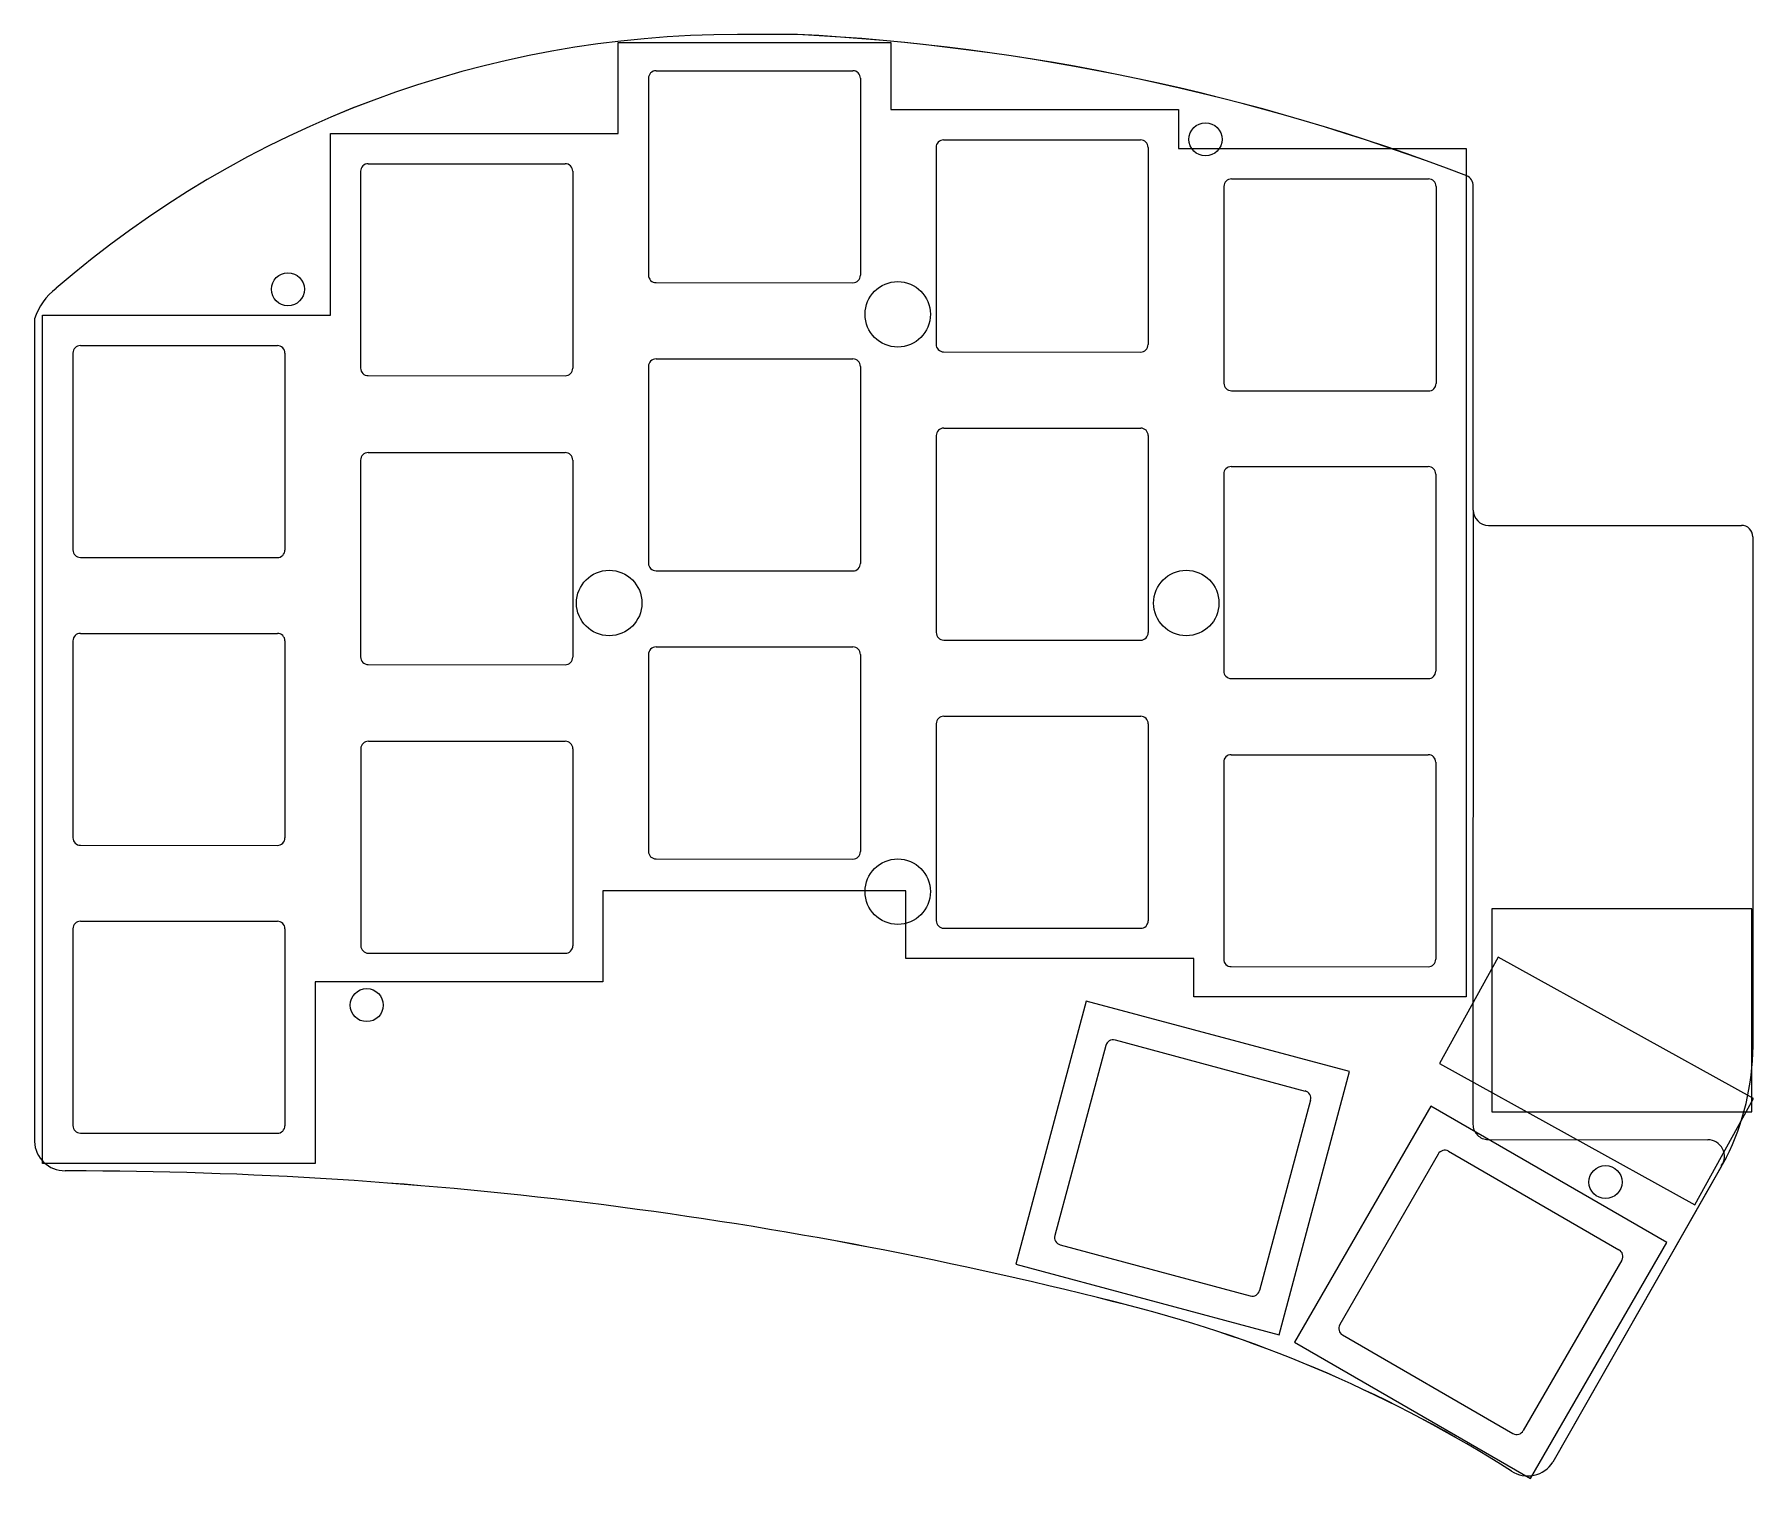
# Model space of a CAD drawing. Header units: millimetres. Extents: x 35 to 149, y -145 to -49.
import ezdxf

# ---------------------------------------------------------------- set-up
doc = ezdxf.new("R2010")
doc.units = ezdxf.units.MM
doc.layers.add('battery_cutout', color=7, linetype='CONTINUOUS', lineweight=0)
doc.layers.add('battery_cutout_top', color=7, linetype='CONTINUOUS', lineweight=0)
for name, color, linetype in [('keycaps_outline', 7, 'CONTINUOUS'), ('pcb_outline', 7, 'CONTINUOUS'), ('switches', 7, 'CONTINUOUS'), ('switchplate_outline', 7, 'CONTINUOUS')]:
    doc.layers.add(name, color=color, linetype=linetype)

msp = doc.modelspace()

# ---------------------------------------------------------------- linework, layer by layer
at = {"layer": 'battery_cutout'}
msp.add_lwpolyline([(128.22, -117.4), (145.09, -126.73), (148.97, -119.71), (132.1, -110.38), (128.22, -117.4)], dxfattribs=at)
at = {"layer": 'battery_cutout_top'}
msp.add_lwpolyline([(131.69, -120.58), (148.86, -120.58), (148.86, -107.18), (131.69, -107.18), (131.69, -120.58)], dxfattribs=at)
at = {"layer": 'keycaps_outline'}
for points in [[(36, -68), (54, -68), (55, -68), (55, -56), (74, -56), (74, -50), (92, -50), (92, -54.43), (110.99, -54.43), (110.99, -57), (130, -57), (130, -113), (112, -113), (112, -110.47), (93, -110.47), (93, -106), (73, -106), (73, -112), (54, -112), (54, -124), (36, -124), (36, -68)], [(100.25, -130.65), (117.64, -135.31), (122.29, -117.92), (104.91, -113.27), (100.25, -130.65)], [(118.65, -135.79), (134.24, -144.79), (143.24, -129.21), (127.66, -120.21), (118.65, -135.79)]]:
    msp.add_lwpolyline(points, dxfattribs=at)
at = {"layer": 'pcb_outline'}
for p, q in [((85.84, -49.47), (81.87, -49.47)), ((130.46, -80.87), (130.46, -59.47)), ((35.47, -68.24), (35.46, -122.54)), ((131.46, -81.87), (148.16, -81.87)), ((148.91, -82.62), (148.91, -113.73)), ((148.91, -113.73), (148.92, -116.25)), ((147.16, -123.61), (135.71, -143.7)), ((37.77, -124.47), (37.49, -124.47))]:
    msp.add_line(p, q, dxfattribs=at)
for centre, radius, start, end in [((81.87, -118.21), 68.74, 90, 130.8648), ((78.57, -193.27), 143.98, 69.0583, 87.1028), ((129.71, -59.47), 0.75, 0, 65.1448), ((39.34, -69.47), 4.06, 126.9968, 162.3682), ((131.46, -80.87), 1, -179.999, -90), ((148.16, -82.62), 0.75, 0, 90), ((132.11, -116.12), 16.82, -26.4676, -0.4439), ((37.46, -122.47), 2, -177.9955, -88.9978), ((37.49, -406.35), 281.87, 75.5558, 89.9431), ((86.25, -217.61), 86.94, 57.4853, 75.6481), ((134.05, -142.65), 1.97, -122.9628, -32.3146)]:
    msp.add_arc(centre, radius, start, end, dxfattribs=at)
at = {"layer": 'switches', "linetype": 'CONTINUOUS'}
for p, q in [((76.5, -51.86), (89.5, -51.86)), ((76, -52.36), (76, -65.35)), ((90, -52.36), (90, -65.36)), ((95.49, -56.43), (108.49, -56.43)), ((94.99, -56.93), (94.99, -69.92)), ((108.99, -56.93), (108.99, -69.93)), ((57, -58.5), (57, -71.49)), ((57.5, -58), (70.5, -58)), ((71, -58.5), (71, -71.5)), ((114.5, -59), (127.5, -59)), ((114, -59.5), (114, -72.49)), ((128, -59.5), (128, -72.5)), ((76.5, -65.85), (89.5, -65.86)), ((38.5, -70), (51.5, -70)), ((38, -70.5), (38, -83.49)), ((52, -70.5), (52, -83.5)), ((76, -71.38), (76, -84.37)), ((76.5, -70.88), (89.5, -70.88)), ((90, -71.38), (90, -84.38)), ((95.49, -70.42), (108.49, -70.43)), ((57.5, -71.99), (70.5, -72)), ((114.5, -72.99), (127.5, -73)), ((95, -75.95), (95, -88.94)), ((95.5, -75.45), (108.5, -75.45)), ((109, -75.95), (109, -88.95)), ((57.5, -77.07), (70.5, -77.07)), ((57, -77.57), (57, -90.56)), ((71, -77.57), (71, -90.57)), ((114.48, -77.99), (127.48, -77.99)), ((113.98, -78.49), (113.98, -91.48)), ((127.98, -78.49), (127.98, -91.49)), ((38.5, -83.99), (51.5, -84)), ((76.5, -84.87), (89.5, -84.88)), ((38, -89.5), (38, -102.49)), ((38.5, -89), (51.5, -89)), ((52, -89.5), (52, -102.5)), ((95.5, -89.44), (108.5, -89.45)), ((76, -90.4), (76, -103.39)), ((76.5, -89.9), (89.5, -89.9)), ((90, -90.4), (90, -103.4)), ((57.5, -91.06), (70.5, -91.07)), ((114.48, -91.98), (127.48, -91.99)), ((95, -94.97), (95, -107.96)), ((95.5, -94.47), (108.5, -94.47)), ((109, -94.97), (109, -107.97)), ((57.51, -96.12), (70.51, -96.12)), ((57.01, -96.62), (57.01, -109.61)), ((71.01, -96.62), (71.01, -109.62)), ((113.98, -97.51), (113.98, -110.5)), ((114.48, -97.01), (127.48, -97.01)), ((127.98, -97.51), (127.98, -110.51)), ((38.5, -102.99), (51.5, -103)), ((76.5, -103.89), (89.5, -103.9)), ((38, -108.5), (38, -121.49)), ((38.5, -108), (51.5, -108)), ((52, -108.5), (52, -121.5)), ((95.5, -108.46), (108.5, -108.47)), ((57.51, -110.11), (70.51, -110.12)), ((114.48, -111), (127.48, -111.01)), ((106.19, -116.2), (102.83, -128.75)), ((106.81, -115.84), (119.36, -119.21)), ((119.72, -119.82), (116.35, -132.38)), ((38.5, -121.99), (51.5, -122)), ((128.14, -123.38), (121.64, -134.62)), ((128.82, -123.19), (140.08, -129.69)), ((103.18, -129.36), (115.74, -132.73)), ((140.26, -130.38), (133.76, -141.63)), ((121.83, -135.31), (133.08, -141.82))]:
    msp.add_line(p, q, dxfattribs=at)
at = {"layer": 'switches'}
for centre, radius in [((112.78, -56.39), 1.09), ((52.2, -66.29), 1.09), ((92.46, -67.94), 2.16), ((73.41, -87), 2.16), ((111.51, -87), 2.16), ((92.46, -106.05), 2.16), ((57.4, -113.54), 1.09), ((139.19, -125.22), 1.09)]:
    msp.add_circle(centre, radius, dxfattribs=at)
for centre, start, end in [((76.5, -52.36), 90.0001, 180), ((89.5, -52.36), 0.0001, 89.9999), ((95.49, -56.93), 90.0001, 180), ((108.49, -56.93), 0.0001, 89.9999), ((57.5, -58.5), 90.0001, 180), ((70.5, -58.5), 0.0001, 89.9999), ((114.5, -59.5), 90.0001, 180), ((127.5, -59.5), 0.0001, 89.9999), ((76.5, -65.35), 180, 269.9999), ((89.5, -65.36), 270.0001, 359.9999), ((38.5, -70.5), 90.0001, 180), ((51.5, -70.5), 0.0001, 89.9999), ((95.49, -69.92), 180, 269.9999), ((108.49, -69.93), 270.0001, 359.9999), ((57.5, -71.49), 180, 269.9999), ((70.5, -71.5), 270.0001, 359.9999), ((76.5, -71.38), 90.0001, 180), ((89.5, -71.38), 0.0001, 89.9999), ((114.5, -72.49), 180, 269.9999), ((127.5, -72.5), 270.0001, 359.9999), ((95.5, -75.95), 90.0001, 180), ((108.5, -75.95), 0.0001, 89.9999), ((57.5, -77.57), 90.0001, 180), ((70.5, -77.57), 0.0001, 89.9999), ((114.48, -78.49), 90.0001, 180), ((127.48, -78.49), 0.0001, 89.9999), ((38.5, -83.49), 180, 269.9999), ((51.5, -83.5), 270.0001, 359.9999), ((76.5, -84.37), 180, 269.9999), ((89.5, -84.38), 270.0001, 359.9999), ((38.5, -89.5), 90.0001, 180), ((51.5, -89.5), 0.0001, 89.9999), ((95.5, -88.94), 180, 269.9999), ((108.5, -88.95), 270.0001, 359.9999), ((57.5, -90.56), 180, 269.9999), ((70.5, -90.57), 270.0001, 359.9999), ((76.5, -90.4), 90.0001, 180), ((89.5, -90.4), 0.0001, 89.9999), ((114.48, -91.48), 180, 269.9999), ((127.48, -91.49), 270.0001, 359.9999), ((95.5, -94.97), 90.0001, 180), ((108.5, -94.97), 0.0001, 89.9999), ((57.51, -96.62), 90.0001, 180), ((70.51, -96.62), 0.0001, 89.9999), ((114.48, -97.51), 90.0001, 180), ((127.48, -97.51), 0.0001, 89.9999), ((38.5, -102.49), 180, 269.9999), ((51.5, -102.5), 270.0001, 359.9999), ((76.5, -103.39), 180, 269.9999), ((89.5, -103.4), 270.0001, 359.9999), ((38.5, -108.5), 90.0001, 180), ((51.5, -108.5), 0.0001, 89.9999), ((95.5, -107.96), 180, 269.9999), ((108.5, -107.97), 270.0001, 359.9999), ((57.51, -109.61), 180, 269.9999), ((70.51, -109.62), 270.0001, 359.9999), ((114.48, -110.5), 180, 269.9999), ((127.48, -110.51), 270.0001, 359.9999), ((106.68, -116.33), 75.0002, 165), ((119.23, -119.69), 345.0002, 74.9999), ((38.5, -121.49), 180, 269.9999), ((51.5, -121.5), 270.0001, 359.9999), ((128.57, -123.62), 60.0001, 150), ((103.31, -128.88), 165, 255), ((139.83, -130.12), 330.0001, 59.9999), ((115.87, -132.25), 255, 344.9999), ((122.08, -134.88), 150, 240), ((133.33, -141.38), 240, 329.9999)]:
    msp.add_arc(centre, 0.5, start, end, dxfattribs=at)
at = {"layer": 'switchplate_outline', "linetype": 'CONTINUOUS'}
for p, q in [((85.84, -49.46), (81.87, -49.47)), ((130.46, -80.87), (130.46, -59.47)), ((35.47, -68.24), (35.46, -122.54)), ((130.46, -80.87), (130.44, -121.41)), ((131.44, -122.41), (145.95, -122.43)), ((37.77, -124.47), (37.49, -124.47)), ((146.84, -124.16), (135.71, -143.7))]:
    msp.add_line(p, q, dxfattribs=at)
at = {"layer": 'switchplate_outline'}
for centre, radius, start, end in [((81.87, -118.21), 68.74, 90, 130.865), ((78.55, -193.31), 144.03, 69.0583, 87.0977), ((129.71, -59.47), 0.75, 359.9999, 65.1448), ((39.34, -69.47), 4.06, 126.997, 162.368), ((131.44, -121.41), 1, 180, 270.0001), ((37.46, -122.47), 2, 182.005, 271.0021), ((145.95, -123.52), 1.09, 324.4624, 89.9999), ((37.49, -406.41), 281.93, 75.5588, 89.9431), ((86.23, -217.64), 86.97, 57.4853, 75.6404), ((134.05, -142.65), 1.97, 237.037, 327.6854)]:
    msp.add_arc(centre, radius, start, end, dxfattribs=at)

doc.saveas('drawing.dxf')
